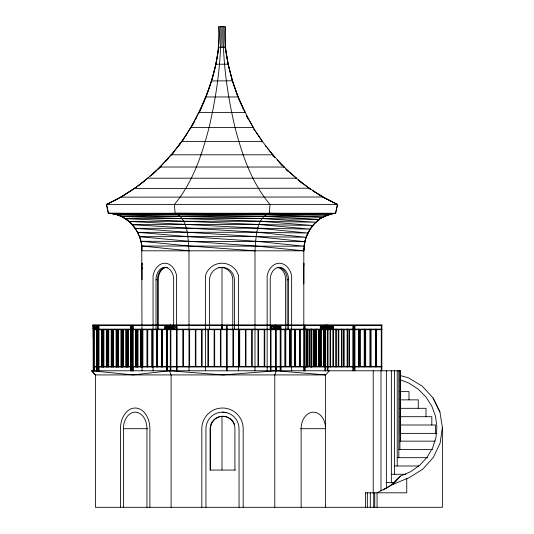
<?xml version="1.0" encoding="UTF-8"?>
<svg xmlns="http://www.w3.org/2000/svg" width="534" height="534" viewBox="0 0 534 534"><rect width="100%" height="100%" fill="white"/><g stroke="black" fill="none" stroke-linecap="round" stroke-linejoin="round"><path stroke-width="0.8" d="M93.256 370.783L93.263 325.279L381.85 325.279M93.256 338.042L93.256 329.692L381.85 329.692M93.256 329.418L93.25 327.996L93.337 370.783M93.256 366.644L381.85 366.371M93.73 366.925L93.73 370.783L93.73 325.279M93.824 325.787L93.824 329.418M94.712 329.077A1.796 1.262 -90 0 1 93.817 327.803L93.81 326.875A1.796 1.262 -90 0 1 94.712 325.606M96.587 370.783L96.587 329.138M96.981 366.925L96.981 370.783L96.981 329.138M96.974 328.417L96.974 326.261M98.216 370.783L98.216 325.279M98.603 325.54L98.603 329.692M98.61 366.925L98.61 370.783L98.603 325.279M130.723 370.783L130.723 325.54M131.117 366.925L131.117 370.783L131.117 325.54L131.11 329.138M131.504 325.54L131.504 370.783M132.345 370.783L132.345 325.279M132.739 366.925L132.739 370.783L132.739 325.279M132.732 329.692L132.732 325.54M142.044 279.776L142.044 263.229L142.044 264.791M165.647 329.138L165.647 325.54M166.468 370.783L166.468 325.279M166.862 366.925L166.862 370.783L166.862 325.279M166.862 329.692L166.862 325.54M221.997 47.473L221.997 26.7M275.804 366.925L275.804 370.783L275.764 325.279M275.764 329.692L275.764 325.54M280.203 370.783L280.203 325.279M280.577 329.692L280.577 325.54M280.61 366.925L280.61 370.783L280.61 325.279M303.806 283.908L303.806 263.229L303.806 265.932M304.26 370.783L304.26 325.279M304.634 329.692L304.634 325.54M304.674 366.925L304.674 370.783L304.634 325.279M306.423 329.138L306.423 366.925M306.803 366.371L306.816 329.138M307.204 329.138L307.204 366.925M311.048 329.138L311.048 366.925M311.442 329.138L311.442 366.925M311.829 329.138L311.829 366.925M315.674 329.138L315.674 366.371M316.068 329.138L316.068 366.371M320.687 329.692L320.694 325.279M323.878 329.692L323.878 325.54M324.926 370.783L324.926 325.279M325.326 370.783L325.326 329.138M325.627 329.358L325.627 329.692M93.83 327.682L93.817 328.657L93.824 328.27M93.804 327.002L93.817 326.027L93.824 326.407M93.256 326.067L93.25 326.681L93.263 325.54L93.276 327.002L93.256 326.027M93.824 327.996L93.824 328.897M93.804 326.681L93.817 325.606M316.061 221.897L316.055 222.264C309.199 228.365 305.121 237.063 304.08 246.114C305.021 238.578 308.071 231.335 312.957 225.502L313.999 224.053M254.985 370.783L254.985 250.813C256.066 238.511 255.546 218.6 269.249 213.253L331.394 214.001L335.679 213.253L337.575 204.515L323.163 197.006L312.624 190.605M303.813 370.783L303.806 250.813L304.874 241.488L306.182 237.009L310.261 228.766L313.999 224.173M303.986 247.743L303.813 250.813L142.044 250.813C142.518 232.163 127.573 213.627 108.315 213.253L106.42 204.515C141.563 188.195 170.86 160.56 190.758 127.452C208.02 96.941 220.922 62.218 218.967 26.7M269.249 213.253L270.037 204.515C251.501 182.641 242.169 154.773 235 127.452C227.257 94.491 222.491 60.609 223.259 26.7M400.567 375.642L408.437 377.798L422.254 386.175L433.054 397.917L439.949 412.094L442.379 427.547L440.143 443.026L433.441 457.284L422.808 469.159L409.097 477.703L393.431 484.164L377.057 492.809L377.057 507.3M322.937 197.153L323.163 197.006C294.434 180.232 270.431 155.901 253.276 127.452C235.921 96.974 223.139 62.244 225.275 26.7L218.72 26.7C220.642 56.591 211.477 85.974 199.095 112.841L198.862 112.547L191.766 126.344M329.645 213.88C337.221 212.479 318.738 217.952 319.506 219.461L262.094 218.533L125.25 218.62L128.988 221.43L257.922 228.192L307.978 233.051L256.887 232.25L132.278 224.667C133.073 222.898 111.74 210.756 125.343 218.673L259.144 224.52L310.247 229.113L257.922 228.192L135.155 228.332L132.225 224.607L135.155 228.332L187.147 232.25L256.066 236.615L304.861 241.662L303.813 250.813L255.105 245.974L188.529 241.214L139.507 236.709L137.558 232.323L187.948 236.615L255.472 241.214L304.073 246.201L141.757 246.007L140.909 241.255L188.876 245.974L254.985 250.813M238.031 97.195L232.457 80.968L228.192 64.28L225.275 47.252L218.967 47.192L215.796 64.28L228.131 64.16L232.457 80.968L237.763 96.42M215.869 64.16L211.524 80.968L232.544 80.788M205.944 97.195L211.464 80.788M329.338 370.783L325.613 374.921L276.358 370.783L274.796 374.921L274.796 507.3M199.095 112.841L205.784 96.954L238.237 96.954M136.724 186.98L120.911 197.153L323.163 197.006M192.56 124.949L194.096 122.099M196.018 118.541L196.786 117.12M246.468 115.624L253.276 127.452L190.758 127.452L182.648 140.562L183.99 138.573M185.305 136.557L186.186 135.209M190.144 129.141L191.018 127.8L190.758 127.452M255.673 131.731L262.528 141.57L181.527 141.57L171.948 154.533L174.418 151.396M178.349 146.356L180.318 143.833M393.431 484.164L400.487 476.088L410.713 471.649L419.731 465.261L427.147 457.204L432.633 447.846L435.938 437.6L436.912 426.92L435.524 416.28L431.826 406.154L425.985 396.996L418.262 389.213L408.997 383.145L400.093 379.654M267.234 148.058L272.834 154.793L171.234 154.793L158.291 169.071M161.268 166.181L150.281 176.227M165.8 161.288L168.637 158.238M283.774 167.402L284.141 167.029L277.126 159.92M244.866 112.841L245.166 112.547L238.364 97.929L239.332 100.178M272.453 155.18L272.834 154.793M296.023 178.53L296.35 178.196L289.435 172.262M262.147 141.944L262.528 141.57M252.929 127.8L253.276 127.452M315.027 223.219L319.499 219.114L322.603 217.204M400.487 476.088L389.513 486.247L383.198 489.938M152.771 174.077L156.455 170.74M310.494 189.336L298.025 179.978M317.209 220.969L319.499 219.114L323.25 217.124L265.538 214.695L108.475 213.253L106.586 204.515L120.971 197.006M136.704 186.927L134.762 188.469L309.393 188.215M138.006 185.899L147.744 178.196L296.35 178.196M138.032 185.986L144.587 181.013M317.209 221.083L319.506 219.461L263.769 216.323L112.901 213.713L108.315 213.253L335.679 213.253L332.021 213.767L335.519 213.253L337.408 204.515L323.664 197.52L337.575 204.515L106.42 204.515L120.183 197.52M120.911 197.153L134.728 188.215M331.294 213.874L323.224 216.824L327.175 215.069L331.394 214.001L175.139 213.253L174.358 204.515C192.767 182.595 201.992 154.74 209.101 127.452C216.784 94.478 221.51 60.609 220.749 26.7M276.358 370.783L222.945 374.921L169.498 370.783L133.273 374.921L91.621 370.783L95.446 374.921L95.446 507.3L442.379 507.3L442.379 427.547M198.862 112.547L245.166 112.547M159.946 167.029L284.141 167.029M156.008 329.418L156.008 279.776L157.463 279.776A12.409 8.831 -90 0 1 166.294 267.36M278.007 267.36A12.409 9.178 -90 0 1 287.185 279.776L288.574 279.776L288.574 329.418M381.857 325.012L92.682 325.012L92.689 325.54L381.857 325.54M330.619 328.584L330.619 326.307L330.619 328.584L330.065 328.584L330.065 326.301M93.256 329.138L381.85 329.138M93.537 329.418L381.85 329.418M93.537 366.644L381.85 366.644M93.256 366.925L381.85 366.925M400.053 391.622L408.997 391.622L408.997 399.859M400.053 399.859L418.262 399.859L418.262 408.316M399.859 408.316L425.985 408.316L425.985 416.7M399.859 416.7L431.826 416.7L431.826 425.011M400.32 425.011L435.524 425.011L435.524 433.368M123.394 507.3L123.394 428.702L147.477 428.702M300.675 428.702L325.613 428.702L325.613 374.921L95.446 374.921L91.634 370.783L400.48 370.783L400.467 441.157M436.912 433.368L400.32 433.368L400.32 370.783M399.906 441.157L435.257 441.157M398.838 449.555L432.66 449.555M397.223 457.685L427.687 457.685M394.559 465.988L418.923 465.988M235.354 470.067L210.096 470.067L210.096 428.702A12.409 12.409 0 0 1 222.504 416.286A12.409 12.409 0 0 1 234.913 428.702L234.913 470.067M391.355 474.285L405.927 474.285M386.362 482.502L393.838 482.502M365.543 492.809L406.748 492.809L406.748 478.384M304.861 241.662L140.909 241.281L139.501 236.669L256.066 236.615L306.169 237.25L256.887 232.25L137.578 232.37L135.155 228.332M323.25 217.124L263.769 216.323L121.405 216.444L117.106 214.748L121.405 216.444L260.545 221.276L316.055 222.264L262.094 218.533L117.233 214.781L112.754 213.693L114.409 213.68L112.754 213.693L117.233 214.781L265.538 214.695L327.235 215.295L267.374 213.66L112.901 213.713L108.475 213.253M188.996 370.783L188.996 250.813L141.757 246.007L142.044 370.783M205.957 507.3L205.95 428.702A16.547 16.547 0 0 1 222.504 412.155L226.783 412.715M175.139 213.253C188.615 218.806 187.875 238.578 188.996 250.813M309.113 188.469L310.514 189.323M312.57 190.638L322.249 196.719M299.294 181.013L302.564 183.496M285.657 169.024L288.173 171.18M286.224 169.625L288.06 171.294M274.79 157.55L273.034 155.768L274.149 157.009M279.809 163.124L282.072 165.567M265.198 145.615L266.219 146.837M253.844 129.108L254.758 130.423M181.527 141.57L181.794 141.944M253.804 129.141L254.685 130.49M171.234 154.793L171.467 155.18M246.401 115.691L248.323 119.256M433.047 397.917L439.936 412.094M239.98 101.667L241.935 106.139M242.59 107.628L243.564 109.864M169.498 370.783L171.1 374.921L171.1 507.3M228.131 64.16L225.028 47.192L225.028 26.7M93.81 326.027L93.824 326.681M93.804 327.996L93.81 328.61L93.804 327.682M93.817 326.441L93.83 327.002M142.044 267.36L142.044 269.023M93.824 326.875L93.81 327.803M399.906 370.783L399.906 449.555M398.838 370.783L398.838 457.685M397.223 370.783L397.223 465.988M394.559 370.783L394.559 474.285M391.355 370.783L391.355 482.502M386.362 370.783L386.362 488.336M381.843 325.012L381.83 370.783M381.276 325.54L381.276 370.783M380.996 370.783L380.996 490.833M376.45 329.692L376.45 366.371M376.15 329.138L376.156 366.925M375.896 329.692L375.896 366.371M375.602 329.138L375.602 366.925M374.755 492.809L374.755 507.3M373.713 492.809L373.713 507.3M373.213 370.783L373.213 493.196M371.07 329.692L371.07 366.371M370.462 329.138L370.462 366.925M370.316 492.809L370.316 507.3M369.908 329.138L369.908 366.925M367.345 492.809L367.345 507.3M365.69 329.692L365.69 366.371M365.596 492.809L365.543 507.3M365.136 329.692L365.136 366.371M364.769 329.138L364.775 366.925M364.215 329.138L364.215 366.925M360.31 329.692L360.31 366.371M359.756 329.692L359.756 366.371M359.075 329.138L359.082 366.925M358.528 329.138L358.528 366.925M354.93 325.54L354.93 370.783M354.376 325.54L354.376 370.783M353.388 325.54L353.388 370.783M352.834 325.54L352.834 370.783M349.55 329.692L349.55 366.371M348.996 329.692L348.996 366.371M347.694 329.138L347.694 366.925M347.14 329.138L347.14 366.925M344.17 329.692L344.17 366.371M343.616 329.692L343.616 366.371M342 329.138L342.007 366.925M341.453 329.138L341.453 366.925M338.79 329.692L338.79 366.371M338.236 329.692L338.236 366.371M336.307 329.138L336.313 366.925M335.759 329.138L335.759 366.925M333.41 325.54L333.41 366.371M332.856 325.54L332.856 366.371M330.619 329.138L330.619 366.925M330.065 329.138L330.065 366.925M328.03 325.54L328.03 370.783M327.809 325.012L327.809 325.54M327.582 329.138L327.582 329.692M327.582 366.371L327.582 366.925M327.476 325.54L327.476 370.783M327.362 329.138L327.362 329.692M327.362 366.371L327.362 366.925M327.135 325.012L327.135 325.54M325.86 325.012L325.86 325.54M325.707 326.261L325.707 328.417M325.707 329.138L325.707 370.783M325.613 507.3L325.613 428.702L325.193 424.417L323.971 420.425A16.547 12.242 -90 0 0 316.542 412.715L313.371 412.155A16.547 12.242 -90 0 0 301.129 428.702L301.129 507.3M325.513 326.261L325.513 328.417M325.513 329.138L325.513 370.783M325.406 329.138L325.406 329.692M325.406 366.371L325.406 366.925M325.326 326.261L325.326 328.417M325.173 325.012L325.173 325.54A1.796 1.328 -90 0 0 324.145 327.342A1.796 1.328 -90 0 0 325.126 329.077M324.292 325.279L324.292 366.371M323.878 325.279L323.918 366.371M323.697 325.279L323.697 366.371M323.511 325.279L323.511 366.371M321.081 325.279L321.081 366.371M320.887 325.279L320.887 366.371M320.694 325.54L320.694 329.138M320.694 329.692L320.694 366.371M320.687 329.138L320.687 366.371M320.3 325.279L320.3 366.371M319.479 329.692L319.479 366.371M319.105 329.692L319.072 366.371M318.885 329.692L318.885 366.371M318.698 329.692L318.698 366.371M316.455 329.138L316.455 366.371M316.262 329.138L316.262 366.371M314.666 329.692L314.666 366.371M314.292 329.692L314.259 366.371M314.072 329.692L314.072 366.371M313.885 329.692L313.885 366.371M311.636 329.138L311.636 366.925M309.853 329.692L309.853 366.371M309.259 329.692L309.259 366.371M309.073 329.692L309.073 366.371M307.01 329.138L307.01 366.925M306.803 329.418L306.816 366.925M305.041 325.279L305.041 370.783M304.447 325.279L304.447 370.783M300.235 329.692L300.235 366.371M299.821 329.692L299.861 366.371M299.634 329.692L299.634 366.371M299.447 329.692L299.447 366.371M295.422 329.692L295.422 366.371M295.048 329.692L295.008 366.371M294.821 329.692L294.821 366.371M294.635 329.692L294.635 366.371M291.637 370.783L291.637 275.637A17.235 12.749 -90 0 0 279.395 263.229A17.235 12.749 -90 0 0 267.154 275.637L267.154 370.783M290.609 329.692L290.609 366.371M290.015 329.692L290.015 366.371M289.828 329.692L289.828 366.371M287.185 279.776L287.185 329.418M285.797 329.692L285.797 366.371M285.617 329.418L285.617 279.776A12.409 9.232 -90 0 0 277.193 267.407M285.39 329.692L285.423 366.371M285.203 329.692L285.203 366.371M285.016 329.692L285.016 366.371M280.984 325.279L280.984 370.783M280.39 325.279L280.39 370.783M278.661 325.279L278.661 325.54A1.796 1.328 -90 0 1 279.309 328.61A1.796 1.328 -90 0 1 277.079 327.803A1.796 1.328 -90 0 1 278.715 325.606M278.661 326.261L278.661 328.417M276.171 325.279L276.171 370.783M275.904 325.012L275.938 325.54M275.684 329.138L275.684 329.692M275.684 366.371L275.684 366.925M275.591 325.279L275.577 370.783M275.471 329.138L275.471 329.692M275.471 366.371L275.471 366.925M275.39 325.279L275.39 370.783M275.25 325.012L275.244 325.54M275.037 325.279L275.037 329.138M271.025 325.279L271.025 370.783M270.471 325.279L270.471 370.783M270.217 329.418L270.217 279.776A12.409 9.178 -90 0 1 279.395 267.36A12.409 9.178 -90 0 1 288.574 279.776M264.764 329.692L264.764 366.371M264.21 329.692L264.21 366.371M258.503 329.692L258.503 366.371M257.949 329.692L257.949 366.371M252.242 329.692L252.242 366.371M251.688 329.692L251.688 366.371M245.98 329.692L245.98 366.371M245.426 329.692L245.426 366.371M243.184 507.3L243.184 428.702A20.686 20.686 0 0 0 222.498 408.016A20.686 20.686 0 0 0 201.819 428.702L201.819 507.3M239.719 329.692L239.719 366.371M239.165 329.692L239.165 366.371M239.052 507.3L239.045 428.702A16.547 16.547 0 0 0 222.504 412.155M238.538 370.783L238.538 275.637A17.235 17.235 0 0 0 205.443 275.637L205.443 370.783M234.399 329.418L234.399 279.776A12.409 12.409 0 0 0 221.99 267.36A12.409 12.409 0 0 0 209.582 279.776L209.582 329.418M233.458 329.692L233.458 366.371M232.904 329.692L232.904 366.371M232.777 329.418L232.777 279.776A12.409 12.409 0 0 0 218.746 267.467M227.197 325.279L227.197 370.783M226.643 325.279L226.643 370.783M222.171 325.279L222.171 329.138M221.997 267.394L221.997 329.037M221.997 416.5L221.997 469.813M221.617 325.279L221.617 329.138M220.936 329.692L220.936 366.371M220.382 329.692L220.382 366.371M214.675 329.692L214.675 366.371M214.121 329.692L214.121 366.371M210.536 470.067L210.536 428.702A12.409 12.409 0 0 1 229.153 417.955M208.414 329.692L208.414 366.371M207.859 329.692L207.859 366.371M202.152 329.692L202.152 366.371M201.598 329.692L201.598 366.371M195.891 329.692L195.891 366.371M195.337 329.692L195.337 366.371M189.63 329.692L189.63 366.371M183.376 329.692L183.369 366.371M182.815 329.692L182.815 366.371M177.114 325.279L177.114 370.783M176.554 370.783L176.614 275.637A17.235 12.262 -90 0 0 164.839 263.229A17.235 12.262 -90 0 0 153.064 275.637L153.064 370.783M173.67 328.59L173.67 279.776A12.409 8.831 -90 0 0 164.839 267.36A12.409 8.831 -90 0 0 156.008 279.776M170.853 325.279L170.853 370.783M170.646 325.012L170.68 325.54M170.413 329.138L170.413 329.692M170.413 366.371L170.413 366.925M170.293 325.279L170.293 370.783M170.179 329.138L170.179 329.692M170.179 366.371L170.179 366.925M167.255 325.279L167.255 370.783M166.661 325.279L166.661 370.783M165.447 325.54L165.447 329.138M164.859 325.54L164.859 329.138M162.376 329.692L162.376 366.925M161.989 329.692L161.989 366.925M161.789 329.692L161.789 366.925M161.595 329.692L161.595 366.925M158.298 329.418L158.298 279.776A12.409 8.831 -90 0 1 167.129 267.36M157.503 329.692L157.503 366.925M157.463 279.776L157.463 329.418M157.116 329.692L157.109 366.925M156.716 329.692L156.716 366.925M152.631 329.692L152.631 366.925M152.237 329.692L152.237 366.925M151.843 329.692L151.843 366.925M149.887 507.3L149.887 428.702A20.686 14.718 -90 0 0 135.169 408.016A20.686 14.718 -90 0 0 120.45 428.702L120.45 507.3M147.751 329.692L147.751 366.925M147.364 329.692L147.357 366.925M146.97 329.692L146.97 366.925M146.943 507.3L146.943 428.702A16.547 11.775 -90 0 0 135.169 412.155A16.547 11.775 -90 0 0 123.394 428.702M142.878 329.692L142.878 366.925M142.485 329.692L142.485 366.925M142.284 329.692L142.284 366.925M141.263 329.692L141.263 366.925M140.869 329.692L140.869 366.925M140.475 329.692L140.475 366.925M137.999 329.692L137.999 366.925M137.605 329.692L137.605 366.925M137.412 329.692L137.412 366.925M137.218 329.692L137.218 366.925M136.384 329.692L136.384 366.925M136.19 329.692L136.19 366.925M135.99 329.692L135.99 366.925M135.603 329.692L135.603 366.925M133.126 325.279L133.126 370.783M132.539 325.279L132.539 370.783M131.311 325.54L131.311 370.783M128.253 329.692L128.253 366.925M127.86 329.692L127.853 366.925M127.659 329.692L127.659 366.925M127.466 329.692L127.466 366.925M126.631 329.692L126.631 366.925M126.438 329.692L126.438 366.925M126.238 329.692L126.238 366.925M125.844 329.692L125.844 366.925M123.374 329.692L123.374 366.925M122.987 329.692L122.98 366.925M122.787 329.692L122.787 366.925M122.593 329.692L122.593 366.925M121.752 329.692L121.752 366.925M121.558 329.692L121.558 366.925M121.358 329.692L121.365 366.925M120.971 329.692L120.971 366.925M118.501 329.692L118.501 366.925M118.107 329.692L118.107 366.925M118.107 366.371L118.107 366.925M117.714 329.692L117.714 366.925M116.879 329.692L116.879 366.925M116.679 329.692L116.679 366.925M116.485 329.692L116.485 366.925M116.092 329.692L116.092 366.925M113.622 329.692L113.622 366.925M113.235 329.692L113.235 366.925M112.841 329.692L112.841 366.925M112 329.692L112 366.925M111.606 329.692L111.613 366.925M111.219 329.692L111.219 366.925M108.749 329.692L108.749 366.925M108.362 329.692L108.355 366.925M107.968 329.692L107.968 366.925M107.12 329.692L107.12 366.925M106.727 329.692L106.727 366.925M106.339 329.692L106.339 366.925M103.876 329.692L103.876 366.925M103.483 329.692L103.483 366.925M103.282 329.692L103.282 366.925M103.089 329.692L103.089 366.925M102.248 329.692L102.248 366.925M102.054 329.692L102.054 366.925M101.86 329.692L101.854 366.925M101.46 329.692L101.46 366.925M98.997 325.279L98.997 370.783M98.41 325.279L98.41 370.783M97.368 329.138L97.368 370.783M97.175 329.138L97.175 370.783M96.587 326.261L96.587 328.417M94.398 325.012L94.385 325.54M94.124 325.279L94.124 370.783M93.817 325.279L93.824 370.783M93.537 325.279L93.543 370.783M93.337 325.279L93.337 329.138M165.673 267.36A12.409 8.831 -90 0 1 167.209 267.554M277.773 267.36A12.409 9.232 -90 0 1 279.375 267.554M229.84 418.376A12.409 12.409 0 0 1 233.692 422.494M234.072 423.208A12.409 12.409 0 0 1 234.7 424.717M323.804 328.27A1.315 0.948 -90 0 1 322.469 328.27A1.315 0.948 -90 0 1 322.469 326.407A1.315 0.948 -90 0 1 323.804 326.407M323.784 325.787A1.796 1.288 -90 0 1 324.258 326.441M324.258 328.236A1.796 1.288 -90 0 1 323.784 328.897M322.229 328.61A1.796 1.288 -90 0 1 322.229 326.067M323.871 328.236A1.796 1.288 -90 0 1 321.922 328.717A1.796 1.288 -90 0 1 321.922 325.96A1.796 1.288 -90 0 1 323.871 326.441M278.127 326.407A1.315 0.948 -90 0 1 278.127 328.27M276.792 328.27A1.315 0.948 -90 0 1 276.792 326.407M278.368 326.067A1.796 1.288 -90 0 1 278.368 328.61M277.406 329.077A1.796 1.288 -90 0 1 275.784 327.342A1.796 1.288 -90 0 1 277.406 325.606M277.98 326.067A1.796 1.288 -90 0 1 277.98 328.61M326.568 327.002A1.315 1.315 0 0 1 328.597 326.261A1.315 1.315 0 0 1 328.597 328.417A1.315 1.315 0 0 1 326.568 327.682M326.414 326.067A1.796 1.328 -90 0 1 326.761 326.875M326.761 327.803A1.796 1.328 -90 0 1 326.414 328.61M277.306 326.407A1.315 0.975 -90 0 1 278.681 326.407A1.315 0.975 -90 0 1 278.681 328.27A1.315 0.975 -90 0 1 277.306 328.27M278.935 326.067A1.796 1.328 -90 0 1 279.149 326.441M279.149 328.236A1.796 1.328 -90 0 1 278.935 328.61M277.653 329.077A1.796 1.328 -90 0 1 276.665 327.342A1.796 1.328 -90 0 1 277.653 325.606M169.632 328.27A1.315 0.941 -90 0 1 168.297 328.27A1.315 0.941 -90 0 1 168.297 326.407A1.315 0.941 -90 0 1 169.632 326.407M169.298 325.606A1.796 1.288 -90 0 1 170.253 327.342A1.796 1.288 -90 0 1 169.298 329.077M168.056 328.61A1.796 1.288 -90 0 1 167.723 327.803M167.723 326.875A1.796 1.288 -90 0 1 168.056 326.067M97.001 325.606A1.796 1.288 -90 0 1 97.956 327.342A1.796 1.288 -90 0 1 97.001 329.077M95.76 328.61A1.796 1.288 -90 0 1 95.76 326.067M96.087 328.27A1.315 0.928 -90 0 0 95.673 326.067A1.315 0.928 -90 0 0 94.538 327.682A1.315 0.928 -90 0 0 96.087 328.27A1.796 1.262 -90 0 0 96.133 326.441M95.693 326.407A1.315 0.928 -90 0 1 95.693 328.27M95.279 328.61A1.315 0.928 -90 0 1 94.238 327.996M94.238 326.681A1.315 0.928 -90 0 1 95.279 326.067M96.327 326.067A1.796 1.262 -90 0 1 96.327 328.61M95.76 329.077A1.796 1.262 -90 0 1 94.171 327.342A1.796 1.262 -90 0 1 95.76 325.606M166.882 326.681A1.315 0.934 -90 0 1 168.29 326.334A1.315 0.934 -90 0 1 168.29 328.35A1.315 0.934 -90 0 1 166.882 327.996M166.635 326.407A1.315 0.934 -90 0 1 167.963 326.407A1.315 0.934 -90 0 1 167.963 328.27A1.315 0.934 -90 0 1 166.635 328.27M168.537 326.875A1.796 1.282 -90 0 1 168.537 327.803M166.968 329.077A1.796 1.282 -90 0 1 166.021 327.342A1.796 1.282 -90 0 1 166.968 325.606M168.597 326.067A1.796 1.282 -90 0 1 168.597 328.61M168.023 329.077A1.796 1.282 -90 0 1 166.408 327.342A1.796 1.282 -90 0 1 168.023 325.606M173.824 327.996A1.315 1.315 0 0 1 171.841 328.35A1.315 1.315 0 0 1 171.841 326.334A1.315 1.315 0 0 1 173.824 326.681M172.689 329.138A1.796 1.796 0 0 1 170.887 327.342A1.796 1.796 0 0 1 172.689 325.54M273.321 326.067A1.796 1.796 0 0 1 273.321 328.61M272.514 329.077A1.796 1.796 0 0 1 270.251 327.342A1.796 1.796 0 0 1 272.514 325.606M93.256 326.875L93.27 327.803L93.27 326.875M165.246 325.54L165.246 329.138L165.253 325.54M325.627 366.371L325.627 366.925L325.627 366.371M93.276 327.682L93.263 328.657L93.25 327.682M183.596 221.276L128.914 221.37L132.278 224.667L259.144 224.52L312.957 225.502L260.545 221.276L183.596 221.276M309.486 366.371L309.486 329.692L309.446 366.371M290.236 366.371L290.236 329.692L290.196 366.371M169.972 325.54L169.972 325.012L169.945 325.54M323.424 328.27A1.315 0.948 -90 0 0 322.997 326.067A1.315 0.948 -90 0 0 321.842 327.682A1.315 0.948 -90 0 0 323.424 328.27M277.74 328.27A1.315 0.948 -90 0 0 277.313 326.067A1.315 0.948 -90 0 0 276.158 327.682A1.315 0.948 -90 0 0 277.74 328.27M326.568 328.61A1.796 1.796 0 0 0 329.571 327.803A1.796 1.796 0 0 0 327.375 325.606A1.796 1.796 0 0 0 326.568 328.61M329.758 328.483A1.315 1.315 0 0 0 331.734 327.342A1.315 1.315 0 0 0 329.758 326.201A1.315 1.315 0 0 0 329.758 328.483M329.144 328.61A1.796 1.796 0 0 0 332.155 327.803A1.796 1.796 0 0 0 329.952 325.606A1.796 1.796 0 0 0 329.144 328.61M326.321 327.996A1.315 0.975 -90 0 0 325.473 326.027A1.315 0.975 -90 0 0 324.632 327.996A1.315 0.975 -90 0 0 326.321 327.996M326.688 327.996A1.315 0.975 -90 0 0 325.847 326.027A1.315 0.975 -90 0 0 324.999 327.996A1.315 0.975 -90 0 0 326.688 327.996M326.788 328.61A1.796 1.328 -90 0 0 326.194 325.606A1.796 1.328 -90 0 0 324.559 327.803A1.796 1.328 -90 0 0 326.788 328.61M279.055 328.27A1.315 0.975 -90 0 0 278.621 326.067A1.315 0.975 -90 0 0 277.426 327.682A1.315 0.975 -90 0 0 279.055 328.27M272.607 328.483A1.315 1.315 0 0 0 274.583 327.342A1.315 1.315 0 0 0 272.607 326.201A1.315 1.315 0 0 0 272.607 328.483M271.993 328.61A1.796 1.796 0 0 0 275.003 327.803A1.796 1.796 0 0 0 272.801 325.606A1.796 1.796 0 0 0 271.993 328.61M172.929 328.483A1.315 1.315 0 0 0 174.905 327.342A1.315 1.315 0 0 0 172.929 326.201A1.315 1.315 0 0 0 172.929 328.483M172.315 328.61A1.796 1.796 0 0 0 175.326 327.803A1.796 1.796 0 0 0 173.123 325.606A1.796 1.796 0 0 0 172.315 328.61M169.245 328.27A1.315 0.941 -90 0 0 168.824 326.067A1.315 0.941 -90 0 0 167.669 327.682A1.315 0.941 -90 0 0 169.245 328.27M169.485 328.61A1.796 1.288 -90 0 0 168.911 325.606A1.796 1.288 -90 0 0 167.336 327.803A1.796 1.288 -90 0 0 169.485 328.61M97.335 328.27A1.315 0.941 -90 0 0 96.914 326.067A1.315 0.941 -90 0 0 95.76 327.682A1.315 0.941 -90 0 0 97.335 328.27A1.796 1.288 -90 0 0 96.287 325.54A1.796 1.288 -90 0 0 95.172 328.236A1.796 1.288 -90 0 0 97.395 328.236M96.948 328.27A1.315 0.941 -90 0 0 96.527 326.067A1.315 0.941 -90 0 0 95.372 327.682A1.315 0.941 -90 0 0 96.948 328.27M271.392 328.483A1.315 1.315 0 0 0 273.368 327.342A1.315 1.315 0 0 0 271.392 326.201A1.315 1.315 0 0 0 271.392 328.483"/></g></svg>
